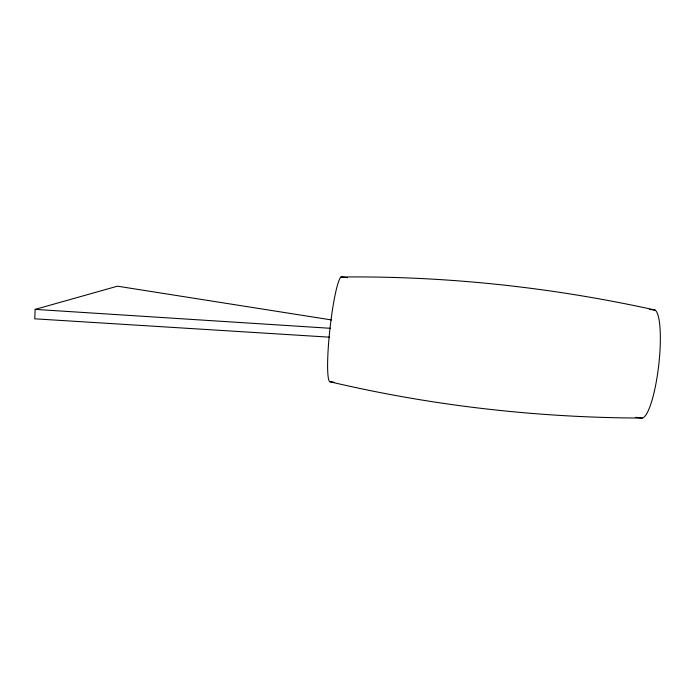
<?xml version="1.0" encoding="UTF-8"?>
<svg xmlns="http://www.w3.org/2000/svg" width="695" height="695" viewBox="0 0 695 695"><rect width="100%" height="100%" fill="white"/><g stroke="black" fill="none" stroke-linecap="round" stroke-linejoin="round"><path stroke-width="1.04" d="M331.541 319.952L117.464 286.184L35.158 309.388L34.75 318.814L329.491 337.171M653.057 309.675A54.584 11.033 -83.5 0 1 659.112 361.556A54.584 11.033 -83.5 0 1 642.241 418.069C537.166 417.695 432.055 405.828 329.751 381.72A52.846 5.951 -83.7 0 1 330.629 323.001A52.846 5.951 -83.7 0 1 342.565 277.574M35.158 309.388L330.559 328.309M347.543 277.67L341.071 276.992C446.511 275.872 552.012 287.313 654.968 310.005L649.573 309.431M329.751 381.72L334.06 382.215M635.777 417.321L642.241 418.069"/></g></svg>
